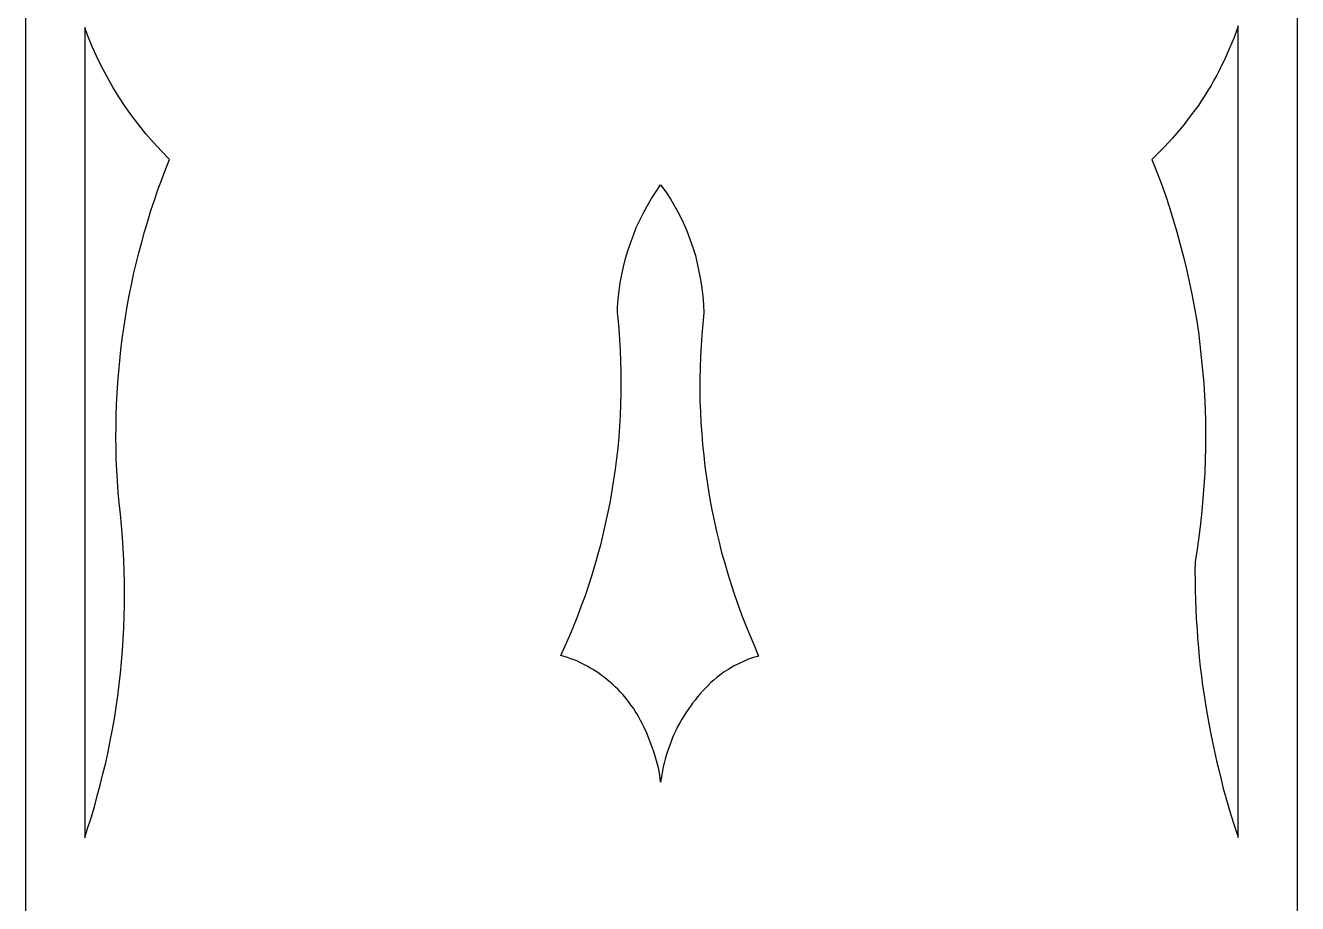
# Model space of a CAD drawing. Header units: centimetres. Extents: x -1.09 to 1.09, y -4.33 to 4.33.
# Drawn here: x -1.093 to 1.093, y -1.592 to -0.084 of the extents above; entities that cross this region are included whole.
import ezdxf

# ---------------------------------------------------------------- set-up
doc = ezdxf.new("R2010")
doc.units = ezdxf.units.CM
doc.header["$MEASUREMENT"] = 0
doc.layers.add('Layer 1', color=7, linetype='Continuous')

msp = doc.modelspace()

# ---------------------------------------------------------------- linework, layer by layer
at = {"layer": 'Layer 1', "color": 177}
for points, knots in [([(-1.09271, 4.33143), (-1.09271, 4.33143), (1.09271, 4.33143), (1.09271, 4.33143), (1.09271, 4.33143), (1.09271, 4.33143), (1.09271, -4.33143), (1.09271, -4.33143), (1.09271, -4.33143), (1.09271, -4.33143), (-1.09271, -4.33143), (-1.09271, -4.33143), (-1.09271, -4.33143), (-1.09271, -4.33143), (-1.09271, 4.33143), (-1.09271, 4.33143)], [0, 0, 0, 0, 0.2, 0.2, 0.2, 0.2, 0.4, 0.4, 0.4, 0.4, 0.6, 0.6, 0.6, 0.6, 1, 1, 1, 1]), ([(0.99089, -0.08452), (0.99089, -0.08452), (0.99089, -1.47829), (0.99089, -1.47829), (0.99089, -1.47829), (0.99089, -1.47829), (0.98882, -1.4723), (0.98882, -1.4723), (0.98882, -1.4723), (0.98882, -1.4723), (0.98388, -1.45698), (0.98388, -1.45698), (0.98388, -1.45698), (0.98388, -1.45698), (0.97894, -1.44098), (0.97894, -1.44098), (0.97894, -1.44098), (0.97894, -1.44098), (0.97433, -1.42533), (0.97433, -1.42533), (0.97433, -1.42533), (0.97433, -1.42533), (0.96972, -1.40968), (0.96972, -1.40968), (0.96972, -1.40968), (0.96972, -1.40968), (0.96511, -1.39401), (0.96511, -1.39401), (0.96511, -1.39401), (0.96511, -1.39401), (0.96148, -1.37836), (0.96148, -1.37836), (0.96148, -1.37836), (0.96148, -1.37836), (0.9572, -1.36203), (0.9572, -1.36203), (0.9572, -1.36203), (0.9572, -1.36203), (0.95358, -1.34637), (0.95358, -1.34637), (0.95358, -1.34637), (0.95358, -1.34637), (0.94996, -1.33039), (0.94996, -1.33039), (0.94996, -1.33039), (0.94996, -1.33039), (0.94633, -1.31439), (0.94633, -1.31439), (0.94633, -1.31439), (0.94633, -1.31439), (0.94337, -1.29807), (0.94337, -1.29807), (0.94337, -1.29807), (0.94337, -1.29807), (0.9404, -1.28208), (0.9404, -1.28208), (0.9404, -1.28208), (0.9404, -1.28208), (0.93744, -1.26609), (0.93744, -1.26609), (0.93744, -1.26609), (0.93744, -1.26609), (0.93447, -1.24976), (0.93447, -1.24976), (0.93447, -1.24976), (0.93447, -1.24976), (0.93216, -1.23344), (0.93216, -1.23344), (0.93216, -1.23344), (0.93216, -1.23344), (0.92953, -1.21712), (0.92953, -1.21712), (0.92953, -1.21712), (0.92953, -1.21712), (0.92755, -1.20113), (0.92755, -1.20113), (0.92755, -1.20113), (0.92755, -1.20113), (0.92558, -1.1848), (0.92558, -1.1848), (0.92558, -1.1848), (0.92558, -1.1848), (0.9236, -1.16881), (0.9236, -1.16881), (0.9236, -1.16881), (0.9236, -1.16881), (0.92261, -1.15216), (0.92261, -1.15216), (0.92261, -1.15216), (0.92261, -1.15216), (0.92096, -1.13584), (0.92096, -1.13584), (0.92096, -1.13584), (0.92096, -1.13584), (0.91997, -1.11951), (0.91997, -1.11951), (0.91997, -1.11951), (0.91997, -1.11951), (0.91866, -1.10319), (0.91866, -1.10319), (0.91866, -1.10319), (0.91866, -1.10319), (0.918, -1.08687), (0.918, -1.08687), (0.918, -1.08687), (0.918, -1.08687), (0.91733, -1.0702), (0.91733, -1.0702), (0.91733, -1.0702), (0.91733, -1.0702), (0.91668, -1.05389), (0.91668, -1.05389), (0.91668, -1.05389), (0.91668, -1.05389), (0.91668, -1.03756), (0.91668, -1.03756), (0.91668, -1.03756), (0.91668, -1.03756), (0.91635, -1.02124), (0.91635, -1.02124), (0.91635, -1.02124), (0.91635, -1.02124), (0.91668, -1.00458), (0.91668, -1.00458), (0.91668, -1.00458), (0.91668, -1.00458), (0.92031, -0.98292), (0.92031, -0.98292), (0.92031, -0.98292), (0.92031, -0.98292), (0.92327, -0.96161), (0.92327, -0.96161), (0.92327, -0.96161), (0.92327, -0.96161), (0.92591, -0.93962), (0.92591, -0.93962), (0.92591, -0.93962), (0.92591, -0.93962), (0.92821, -0.91763), (0.92821, -0.91763), (0.92821, -0.91763), (0.92821, -0.91763), (0.93019, -0.89598), (0.93019, -0.89598), (0.93019, -0.89598), (0.93019, -0.89598), (0.93183, -0.87399), (0.93183, -0.87399), (0.93183, -0.87399), (0.93183, -0.87399), (0.93315, -0.85167), (0.93315, -0.85167), (0.93315, -0.85167), (0.93315, -0.85167), (0.93414, -0.82969), (0.93414, -0.82969), (0.93414, -0.82969), (0.93414, -0.82969), (0.93447, -0.8077), (0.93447, -0.8077), (0.93447, -0.8077), (0.93447, -0.8077), (0.93479, -0.78571), (0.93479, -0.78571), (0.93479, -0.78571), (0.93479, -0.78571), (0.93447, -0.76372), (0.93447, -0.76372), (0.93447, -0.76372), (0.93447, -0.76372), (0.93381, -0.74174), (0.93381, -0.74174), (0.93381, -0.74174), (0.93381, -0.74174), (0.93282, -0.71975), (0.93282, -0.71975), (0.93282, -0.71975), (0.93282, -0.71975), (0.9315, -0.69777), (0.9315, -0.69777), (0.9315, -0.69777), (0.9315, -0.69777), (0.92953, -0.67578), (0.92953, -0.67578), (0.92953, -0.67578), (0.92953, -0.67578), (0.92722, -0.65379), (0.92722, -0.65379), (0.92722, -0.65379), (0.92722, -0.65379), (0.92491, -0.6318), (0.92491, -0.6318), (0.92491, -0.6318), (0.92491, -0.6318), (0.92228, -0.61015), (0.92228, -0.61015), (0.92228, -0.61015), (0.92228, -0.61015), (0.91898, -0.58817), (0.91898, -0.58817), (0.91898, -0.58817), (0.91898, -0.58817), (0.91503, -0.56651), (0.91503, -0.56651), (0.91503, -0.56651), (0.91503, -0.56651), (0.91108, -0.54519), (0.91108, -0.54519), (0.91108, -0.54519), (0.91108, -0.54519), (0.90647, -0.52354), (0.90647, -0.52354), (0.90647, -0.52354), (0.90647, -0.52354), (0.90218, -0.50221), (0.90218, -0.50221), (0.90218, -0.50221), (0.90218, -0.50221), (0.89691, -0.48089), (0.89691, -0.48089), (0.89691, -0.48089), (0.89691, -0.48089), (0.89131, -0.45957), (0.89131, -0.45957), (0.89131, -0.45957), (0.89131, -0.45957), (0.88538, -0.43825), (0.88538, -0.43825), (0.88538, -0.43825), (0.88538, -0.43825), (0.87912, -0.41727), (0.87912, -0.41727), (0.87912, -0.41727), (0.87912, -0.41727), (0.87253, -0.39627), (0.87253, -0.39627), (0.87253, -0.39627), (0.87253, -0.39627), (0.86561, -0.37529), (0.86561, -0.37529), (0.86561, -0.37529), (0.86561, -0.37529), (0.85836, -0.35464), (0.85836, -0.35464), (0.85836, -0.35464), (0.85836, -0.35464), (0.85046, -0.33398), (0.85046, -0.33398), (0.85046, -0.33398), (0.85046, -0.33398), (0.84256, -0.31366), (0.84256, -0.31366), (0.84256, -0.31366), (0.84256, -0.31366), (0.8498, -0.30633), (0.8498, -0.30633), (0.8498, -0.30633), (0.8498, -0.30633), (0.85738, -0.299), (0.85738, -0.299), (0.85738, -0.299), (0.85738, -0.299), (0.8643, -0.29201), (0.8643, -0.29201), (0.8643, -0.29201), (0.8643, -0.29201), (0.87122, -0.28468), (0.87122, -0.28468), (0.87122, -0.28468), (0.87122, -0.28468), (0.87813, -0.27702), (0.87813, -0.27702), (0.87813, -0.27702), (0.87813, -0.27702), (0.88472, -0.26935), (0.88472, -0.26935), (0.88472, -0.26935), (0.88472, -0.26935), (0.89131, -0.26169), (0.89131, -0.26169), (0.89131, -0.26169), (0.89131, -0.26169), (0.8979, -0.25403), (0.8979, -0.25403), (0.8979, -0.25403), (0.8979, -0.25403), (0.90383, -0.2457), (0.90383, -0.2457), (0.90383, -0.2457), (0.90383, -0.2457), (0.91009, -0.23737), (0.91009, -0.23737), (0.91009, -0.23737), (0.91009, -0.23737), (0.91635, -0.22937), (0.91635, -0.22937), (0.91635, -0.22937), (0.91635, -0.22937), (0.92228, -0.22105), (0.92228, -0.22105), (0.92228, -0.22105), (0.92228, -0.22105), (0.92788, -0.21272), (0.92788, -0.21272), (0.92788, -0.21272), (0.92788, -0.21272), (0.93348, -0.20406), (0.93348, -0.20406), (0.93348, -0.20406), (0.93348, -0.20406), (0.93875, -0.1954), (0.93875, -0.1954), (0.93875, -0.1954), (0.93875, -0.1954), (0.94402, -0.18673), (0.94402, -0.18673), (0.94402, -0.18673), (0.94402, -0.18673), (0.94896, -0.17774), (0.94896, -0.17774), (0.94896, -0.17774), (0.94896, -0.17774), (0.9539, -0.16908), (0.9539, -0.16908), (0.9539, -0.16908), (0.9539, -0.16908), (0.95885, -0.15975), (0.95885, -0.15975), (0.95885, -0.15975), (0.95885, -0.15975), (0.96346, -0.15042), (0.96346, -0.15042), (0.96346, -0.15042), (0.96346, -0.15042), (0.96774, -0.14143), (0.96774, -0.14143), (0.96774, -0.14143), (0.96774, -0.14143), (0.97203, -0.1321), (0.97203, -0.1321), (0.97203, -0.1321), (0.97203, -0.1321), (0.97598, -0.12277), (0.97598, -0.12277), (0.97598, -0.12277), (0.97598, -0.12277), (0.97993, -0.11345), (0.97993, -0.11345), (0.97993, -0.11345), (0.97993, -0.11345), (0.98388, -0.10412), (0.98388, -0.10412), (0.98388, -0.10412), (0.98388, -0.10412), (0.98718, -0.09446), (0.98718, -0.09446), (0.98718, -0.09446), (0.98718, -0.09446), (0.9908, -0.08479), (0.9908, -0.08479), (0.9908, -0.08479), (0.9908, -0.08479), (0.99089, -0.08452), (0.99089, -0.08452)], [0, 0, 0, 0, 0.0108696, 0.0108696, 0.0108696, 0.0108696, 0.0217391, 0.0217391, 0.0217391, 0.0217391, 0.0326087, 0.0326087, 0.0326087, 0.0326087, 0.0434783, 0.0434783, 0.0434783, 0.0434783, 0.0543478, 0.0543478, 0.0543478, 0.0543478, 0.0652174, 0.0652174, 0.0652174, 0.0652174, 0.076087, 0.076087, 0.076087, 0.076087, 0.0869565, 0.0869565, 0.0869565, 0.0869565, 0.0978261, 0.0978261, 0.0978261, 0.0978261, 0.1086957, 0.1086957, 0.1086957, 0.1086957, 0.1195652, 0.1195652, 0.1195652, 0.1195652, 0.1304348, 0.1304348, 0.1304348, 0.1304348, 0.1413043, 0.1413043, 0.1413043, 0.1413043, 0.1521739, 0.1521739, 0.1521739, 0.1521739, 0.1630435, 0.1630435, 0.1630435, 0.1630435, 0.173913, 0.173913, 0.173913, 0.173913, 0.1847826, 0.1847826, 0.1847826, 0.1847826, 0.1956522, 0.1956522, 0.1956522, 0.1956522, 0.2065217, 0.2065217, 0.2065217, 0.2065217, 0.2173913, 0.2173913, 0.2173913, 0.2173913, 0.2282609, 0.2282609, 0.2282609, 0.2282609, 0.2391304, 0.2391304, 0.2391304, 0.2391304, 0.25, 0.25, 0.25, 0.25, 0.2608696, 0.2608696, 0.2608696, 0.2608696, 0.2717391, 0.2717391, 0.2717391, 0.2717391, 0.2826087, 0.2826087, 0.2826087, 0.2826087, 0.2934783, 0.2934783, 0.2934783, 0.2934783, 0.3043478, 0.3043478, 0.3043478, 0.3043478, 0.3152174, 0.3152174, 0.3152174, 0.3152174, 0.326087, 0.326087, 0.326087, 0.326087, 0.3369565, 0.3369565, 0.3369565, 0.3369565, 0.3478261, 0.3478261, 0.3478261, 0.3478261, 0.3586957, 0.3586957, 0.3586957, 0.3586957, 0.3695652, 0.3695652, 0.3695652, 0.3695652, 0.3804348, 0.3804348, 0.3804348, 0.3804348, 0.3913043, 0.3913043, 0.3913043, 0.3913043, 0.4021739, 0.4021739, 0.4021739, 0.4021739, 0.4130435, 0.4130435, 0.4130435, 0.4130435, 0.423913, 0.423913, 0.423913, 0.423913, 0.4347826, 0.4347826, 0.4347826, 0.4347826, 0.4456522, 0.4456522, 0.4456522, 0.4456522, 0.4565217, 0.4565217, 0.4565217, 0.4565217, 0.4673913, 0.4673913, 0.4673913, 0.4673913, 0.4782609, 0.4782609, 0.4782609, 0.4782609, 0.4891304, 0.4891304, 0.4891304, 0.4891304, 0.5, 0.5, 0.5, 0.5, 0.5108696, 0.5108696, 0.5108696, 0.5108696, 0.5217391, 0.5217391, 0.5217391, 0.5217391, 0.5326087, 0.5326087, 0.5326087, 0.5326087, 0.5434783, 0.5434783, 0.5434783, 0.5434783, 0.5543478, 0.5543478, 0.5543478, 0.5543478, 0.5652174, 0.5652174, 0.5652174, 0.5652174, 0.576087, 0.576087, 0.576087, 0.576087, 0.5869565, 0.5869565, 0.5869565, 0.5869565, 0.5978261, 0.5978261, 0.5978261, 0.5978261, 0.6086957, 0.6086957, 0.6086957, 0.6086957, 0.6195652, 0.6195652, 0.6195652, 0.6195652, 0.6304348, 0.6304348, 0.6304348, 0.6304348, 0.6413043, 0.6413043, 0.6413043, 0.6413043, 0.6521739, 0.6521739, 0.6521739, 0.6521739, 0.6630435, 0.6630435, 0.6630435, 0.6630435, 0.673913, 0.673913, 0.673913, 0.673913, 0.6847826, 0.6847826, 0.6847826, 0.6847826, 0.6956522, 0.6956522, 0.6956522, 0.6956522, 0.7065217, 0.7065217, 0.7065217, 0.7065217, 0.7173913, 0.7173913, 0.7173913, 0.7173913, 0.7282609, 0.7282609, 0.7282609, 0.7282609, 0.7391304, 0.7391304, 0.7391304, 0.7391304, 0.75, 0.75, 0.75, 0.75, 0.7608696, 0.7608696, 0.7608696, 0.7608696, 0.7717391, 0.7717391, 0.7717391, 0.7717391, 0.7826087, 0.7826087, 0.7826087, 0.7826087, 0.7934783, 0.7934783, 0.7934783, 0.7934783, 0.8043478, 0.8043478, 0.8043478, 0.8043478, 0.8152174, 0.8152174, 0.8152174, 0.8152174, 0.826087, 0.826087, 0.826087, 0.826087, 0.8369565, 0.8369565, 0.8369565, 0.8369565, 0.8478261, 0.8478261, 0.8478261, 0.8478261, 0.8586957, 0.8586957, 0.8586957, 0.8586957, 0.8695652, 0.8695652, 0.8695652, 0.8695652, 0.8804348, 0.8804348, 0.8804348, 0.8804348, 0.8913043, 0.8913043, 0.8913043, 0.8913043, 0.9021739, 0.9021739, 0.9021739, 0.9021739, 0.9130435, 0.9130435, 0.9130435, 0.9130435, 0.923913, 0.923913, 0.923913, 0.923913, 0.9347826, 0.9347826, 0.9347826, 0.9347826, 0.9456522, 0.9456522, 0.9456522, 0.9456522, 0.9565217, 0.9565217, 0.9565217, 0.9565217, 0.9673913, 0.9673913, 0.9673913, 0.9673913, 0.9782609, 0.9782609, 0.9782609, 0.9782609, 1, 1, 1, 1]), ([(-0.99088, -1.47874), (-0.99088, -1.47874), (-0.99088, -0.08744), (-0.99088, -0.08744), (-0.99088, -0.08744), (-0.99088, -0.08744), (-0.98618, -0.10012), (-0.98618, -0.10012), (-0.98618, -0.10012), (-0.98618, -0.10012), (-0.9786, -0.11844), (-0.9786, -0.11844), (-0.9786, -0.11844), (-0.9786, -0.11844), (-0.9707, -0.13643), (-0.9707, -0.13643), (-0.9707, -0.13643), (-0.9707, -0.13643), (-0.9618, -0.15442), (-0.9618, -0.15442), (-0.9618, -0.15442), (-0.9618, -0.15442), (-0.95257, -0.17174), (-0.95257, -0.17174), (-0.95257, -0.17174), (-0.95257, -0.17174), (-0.94269, -0.1894), (-0.94269, -0.1894), (-0.94269, -0.1894), (-0.94269, -0.1894), (-0.93215, -0.20606), (-0.93215, -0.20606), (-0.93215, -0.20606), (-0.93215, -0.20606), (-0.92161, -0.22271), (-0.92161, -0.22271), (-0.92161, -0.22271), (-0.92161, -0.22271), (-0.90975, -0.2387), (-0.90975, -0.2387), (-0.90975, -0.2387), (-0.90975, -0.2387), (-0.89789, -0.25436), (-0.89789, -0.25436), (-0.89789, -0.25436), (-0.89789, -0.25436), (-0.8857, -0.27002), (-0.8857, -0.27002), (-0.8857, -0.27002), (-0.8857, -0.27002), (-0.87252, -0.28468), (-0.87252, -0.28468), (-0.87252, -0.28468), (-0.87252, -0.28468), (-0.85901, -0.29934), (-0.85901, -0.29934), (-0.85901, -0.29934), (-0.85901, -0.29934), (-0.84518, -0.31366), (-0.84518, -0.31366), (-0.84518, -0.31366), (-0.84518, -0.31366), (-0.85209, -0.33098), (-0.85209, -0.33098), (-0.85209, -0.33098), (-0.85209, -0.33098), (-0.85868, -0.3483), (-0.85868, -0.3483), (-0.85868, -0.3483), (-0.85868, -0.3483), (-0.86527, -0.36596), (-0.86527, -0.36596), (-0.86527, -0.36596), (-0.86527, -0.36596), (-0.8712, -0.38395), (-0.8712, -0.38395), (-0.8712, -0.38395), (-0.8712, -0.38395), (-0.87714, -0.40161), (-0.87714, -0.40161), (-0.87714, -0.40161), (-0.87714, -0.40161), (-0.88273, -0.41993), (-0.88273, -0.41993), (-0.88273, -0.41993), (-0.88273, -0.41993), (-0.88833, -0.43791), (-0.88833, -0.43791), (-0.88833, -0.43791), (-0.88833, -0.43791), (-0.89295, -0.45591), (-0.89295, -0.45591), (-0.89295, -0.45591), (-0.89295, -0.45591), (-0.89789, -0.47423), (-0.89789, -0.47423), (-0.89789, -0.47423), (-0.89789, -0.47423), (-0.9025, -0.49222), (-0.9025, -0.49222), (-0.9025, -0.49222), (-0.9025, -0.49222), (-0.90679, -0.51054), (-0.90679, -0.51054), (-0.90679, -0.51054), (-0.90679, -0.51054), (-0.91074, -0.52887), (-0.91074, -0.52887), (-0.91074, -0.52887), (-0.91074, -0.52887), (-0.91436, -0.54752), (-0.91436, -0.54752), (-0.91436, -0.54752), (-0.91436, -0.54752), (-0.91798, -0.56618), (-0.91798, -0.56618), (-0.91798, -0.56618), (-0.91798, -0.56618), (-0.92095, -0.58483), (-0.92095, -0.58483), (-0.92095, -0.58483), (-0.92095, -0.58483), (-0.92392, -0.60349), (-0.92392, -0.60349), (-0.92392, -0.60349), (-0.92392, -0.60349), (-0.92655, -0.62181), (-0.92655, -0.62181), (-0.92655, -0.62181), (-0.92655, -0.62181), (-0.92886, -0.64047), (-0.92886, -0.64047), (-0.92886, -0.64047), (-0.92886, -0.64047), (-0.93083, -0.65945), (-0.93083, -0.65945), (-0.93083, -0.65945), (-0.93083, -0.65945), (-0.93248, -0.67811), (-0.93248, -0.67811), (-0.93248, -0.67811), (-0.93248, -0.67811), (-0.93413, -0.69676), (-0.93413, -0.69676), (-0.93413, -0.69676), (-0.93413, -0.69676), (-0.93511, -0.71542), (-0.93511, -0.71542), (-0.93511, -0.71542), (-0.93511, -0.71542), (-0.93611, -0.7344), (-0.93611, -0.7344), (-0.93611, -0.7344), (-0.93611, -0.7344), (-0.93676, -0.7534), (-0.93676, -0.7534), (-0.93676, -0.7534), (-0.93676, -0.7534), (-0.93709, -0.77239), (-0.93709, -0.77239), (-0.93709, -0.77239), (-0.93709, -0.77239), (-0.93742, -0.79104), (-0.93742, -0.79104), (-0.93742, -0.79104), (-0.93742, -0.79104), (-0.93709, -0.8097), (-0.93709, -0.8097), (-0.93709, -0.8097), (-0.93709, -0.8097), (-0.93676, -0.82868), (-0.93676, -0.82868), (-0.93676, -0.82868), (-0.93676, -0.82868), (-0.93577, -0.84734), (-0.93577, -0.84734), (-0.93577, -0.84734), (-0.93577, -0.84734), (-0.93479, -0.86633), (-0.93479, -0.86633), (-0.93479, -0.86633), (-0.93479, -0.86633), (-0.93347, -0.88498), (-0.93347, -0.88498), (-0.93347, -0.88498), (-0.93347, -0.88498), (-0.93182, -0.90364), (-0.93182, -0.90364), (-0.93182, -0.90364), (-0.93182, -0.90364), (-0.92952, -0.92296), (-0.92952, -0.92296), (-0.92952, -0.92296), (-0.92952, -0.92296), (-0.92787, -0.94262), (-0.92787, -0.94262), (-0.92787, -0.94262), (-0.92787, -0.94262), (-0.92623, -0.96227), (-0.92623, -0.96227), (-0.92623, -0.96227), (-0.92623, -0.96227), (-0.9249, -0.98159), (-0.9249, -0.98159), (-0.9249, -0.98159), (-0.9249, -0.98159), (-0.92392, -1.00124), (-0.92392, -1.00124), (-0.92392, -1.00124), (-0.92392, -1.00124), (-0.92326, -1.02057), (-0.92326, -1.02057), (-0.92326, -1.02057), (-0.92326, -1.02057), (-0.9226, -1.04022), (-0.9226, -1.04022), (-0.9226, -1.04022), (-0.9226, -1.04022), (-0.9226, -1.05955), (-0.9226, -1.05955), (-0.9226, -1.05955), (-0.9226, -1.05955), (-0.9226, -1.0792), (-0.9226, -1.0792), (-0.9226, -1.0792), (-0.9226, -1.0792), (-0.92292, -1.09886), (-0.92292, -1.09886), (-0.92292, -1.09886), (-0.92292, -1.09886), (-0.92392, -1.11818), (-0.92392, -1.11818), (-0.92392, -1.11818), (-0.92392, -1.11818), (-0.9249, -1.13783), (-0.9249, -1.13783), (-0.9249, -1.13783), (-0.9249, -1.13783), (-0.92623, -1.15715), (-0.92623, -1.15715), (-0.92623, -1.15715), (-0.92623, -1.15715), (-0.92787, -1.17648), (-0.92787, -1.17648), (-0.92787, -1.17648), (-0.92787, -1.17648), (-0.92952, -1.19613), (-0.92952, -1.19613), (-0.92952, -1.19613), (-0.92952, -1.19613), (-0.93149, -1.21546), (-0.93149, -1.21546), (-0.93149, -1.21546), (-0.93149, -1.21546), (-0.93413, -1.23477), (-0.93413, -1.23477), (-0.93413, -1.23477), (-0.93413, -1.23477), (-0.93676, -1.2541), (-0.93676, -1.2541), (-0.93676, -1.2541), (-0.93676, -1.2541), (-0.93973, -1.27375), (-0.93973, -1.27375), (-0.93973, -1.27375), (-0.93973, -1.27375), (-0.94335, -1.29274), (-0.94335, -1.29274), (-0.94335, -1.29274), (-0.94335, -1.29274), (-0.94697, -1.31206), (-0.94697, -1.31206), (-0.94697, -1.31206), (-0.94697, -1.31206), (-0.9506, -1.33105), (-0.9506, -1.33105), (-0.9506, -1.33105), (-0.9506, -1.33105), (-0.95488, -1.35004), (-0.95488, -1.35004), (-0.95488, -1.35004), (-0.95488, -1.35004), (-0.95949, -1.36903), (-0.95949, -1.36903), (-0.95949, -1.36903), (-0.95949, -1.36903), (-0.96411, -1.38802), (-0.96411, -1.38802), (-0.96411, -1.38802), (-0.96411, -1.38802), (-0.96938, -1.40667), (-0.96938, -1.40667), (-0.96938, -1.40667), (-0.96938, -1.40667), (-0.97432, -1.42566), (-0.97432, -1.42566), (-0.97432, -1.42566), (-0.97432, -1.42566), (-0.97992, -1.44431), (-0.97992, -1.44431), (-0.97992, -1.44431), (-0.97992, -1.44431), (-0.98585, -1.46264), (-0.98585, -1.46264), (-0.98585, -1.46264), (-0.98585, -1.46264), (-0.99088, -1.47874), (-0.99088, -1.47874)], [0, 0, 0, 0, 0.0128205, 0.0128205, 0.0128205, 0.0128205, 0.025641, 0.025641, 0.025641, 0.025641, 0.0384615, 0.0384615, 0.0384615, 0.0384615, 0.0512821, 0.0512821, 0.0512821, 0.0512821, 0.0641026, 0.0641026, 0.0641026, 0.0641026, 0.0769231, 0.0769231, 0.0769231, 0.0769231, 0.0897436, 0.0897436, 0.0897436, 0.0897436, 0.1025641, 0.1025641, 0.1025641, 0.1025641, 0.1153846, 0.1153846, 0.1153846, 0.1153846, 0.1282051, 0.1282051, 0.1282051, 0.1282051, 0.1410256, 0.1410256, 0.1410256, 0.1410256, 0.1538462, 0.1538462, 0.1538462, 0.1538462, 0.1666667, 0.1666667, 0.1666667, 0.1666667, 0.1794872, 0.1794872, 0.1794872, 0.1794872, 0.1923077, 0.1923077, 0.1923077, 0.1923077, 0.2051282, 0.2051282, 0.2051282, 0.2051282, 0.2179487, 0.2179487, 0.2179487, 0.2179487, 0.2307692, 0.2307692, 0.2307692, 0.2307692, 0.2435897, 0.2435897, 0.2435897, 0.2435897, 0.2564103, 0.2564103, 0.2564103, 0.2564103, 0.2692308, 0.2692308, 0.2692308, 0.2692308, 0.2820513, 0.2820513, 0.2820513, 0.2820513, 0.2948718, 0.2948718, 0.2948718, 0.2948718, 0.3076923, 0.3076923, 0.3076923, 0.3076923, 0.3205128, 0.3205128, 0.3205128, 0.3205128, 0.3333333, 0.3333333, 0.3333333, 0.3333333, 0.3461538, 0.3461538, 0.3461538, 0.3461538, 0.3589744, 0.3589744, 0.3589744, 0.3589744, 0.3717949, 0.3717949, 0.3717949, 0.3717949, 0.3846154, 0.3846154, 0.3846154, 0.3846154, 0.3974359, 0.3974359, 0.3974359, 0.3974359, 0.4102564, 0.4102564, 0.4102564, 0.4102564, 0.4230769, 0.4230769, 0.4230769, 0.4230769, 0.4358974, 0.4358974, 0.4358974, 0.4358974, 0.4487179, 0.4487179, 0.4487179, 0.4487179, 0.4615385, 0.4615385, 0.4615385, 0.4615385, 0.474359, 0.474359, 0.474359, 0.474359, 0.4871795, 0.4871795, 0.4871795, 0.4871795, 0.5, 0.5, 0.5, 0.5, 0.5128205, 0.5128205, 0.5128205, 0.5128205, 0.525641, 0.525641, 0.525641, 0.525641, 0.5384615, 0.5384615, 0.5384615, 0.5384615, 0.5512821, 0.5512821, 0.5512821, 0.5512821, 0.5641026, 0.5641026, 0.5641026, 0.5641026, 0.5769231, 0.5769231, 0.5769231, 0.5769231, 0.5897436, 0.5897436, 0.5897436, 0.5897436, 0.6025641, 0.6025641, 0.6025641, 0.6025641, 0.6153846, 0.6153846, 0.6153846, 0.6153846, 0.6282051, 0.6282051, 0.6282051, 0.6282051, 0.6410256, 0.6410256, 0.6410256, 0.6410256, 0.6538462, 0.6538462, 0.6538462, 0.6538462, 0.6666667, 0.6666667, 0.6666667, 0.6666667, 0.6794872, 0.6794872, 0.6794872, 0.6794872, 0.6923077, 0.6923077, 0.6923077, 0.6923077, 0.7051282, 0.7051282, 0.7051282, 0.7051282, 0.7179487, 0.7179487, 0.7179487, 0.7179487, 0.7307692, 0.7307692, 0.7307692, 0.7307692, 0.7435897, 0.7435897, 0.7435897, 0.7435897, 0.7564103, 0.7564103, 0.7564103, 0.7564103, 0.7692308, 0.7692308, 0.7692308, 0.7692308, 0.7820513, 0.7820513, 0.7820513, 0.7820513, 0.7948718, 0.7948718, 0.7948718, 0.7948718, 0.8076923, 0.8076923, 0.8076923, 0.8076923, 0.8205128, 0.8205128, 0.8205128, 0.8205128, 0.8333333, 0.8333333, 0.8333333, 0.8333333, 0.8461538, 0.8461538, 0.8461538, 0.8461538, 0.8589744, 0.8589744, 0.8589744, 0.8589744, 0.8717949, 0.8717949, 0.8717949, 0.8717949, 0.8846154, 0.8846154, 0.8846154, 0.8846154, 0.8974359, 0.8974359, 0.8974359, 0.8974359, 0.9102564, 0.9102564, 0.9102564, 0.9102564, 0.9230769, 0.9230769, 0.9230769, 0.9230769, 0.9358974, 0.9358974, 0.9358974, 0.9358974, 0.9487179, 0.9487179, 0.9487179, 0.9487179, 0.9615385, 0.9615385, 0.9615385, 0.9615385, 0.974359, 0.974359, 0.974359, 0.974359, 1, 1, 1, 1]), ([(-0.00148, -1.38335), (-0.00148, -1.38335), (-0.00049, -1.37702), (-0.00049, -1.37702), (-0.00049, -1.37702), (-0.00049, -1.37702), (0.0005, -1.37036), (0.0005, -1.37036), (0.0005, -1.37036), (0.0005, -1.37036), (0.00182, -1.36337), (0.00182, -1.36337), (0.00182, -1.36337), (0.00182, -1.36337), (0.00314, -1.35703), (0.00314, -1.35703), (0.00314, -1.35703), (0.00314, -1.35703), (0.00446, -1.35038), (0.00446, -1.35038), (0.00446, -1.35038), (0.00446, -1.35038), (0.0061, -1.34371), (0.0061, -1.34371), (0.0061, -1.34371), (0.0061, -1.34371), (0.00808, -1.33704), (0.00808, -1.33704), (0.00808, -1.33704), (0.00808, -1.33704), (0.01006, -1.33072), (0.01006, -1.33072), (0.01006, -1.33072), (0.01006, -1.33072), (0.01236, -1.32439), (0.01236, -1.32439), (0.01236, -1.32439), (0.01236, -1.32439), (0.01467, -1.31773), (0.01467, -1.31773), (0.01467, -1.31773), (0.01467, -1.31773), (0.01697, -1.31173), (0.01697, -1.31173), (0.01697, -1.31173), (0.01697, -1.31173), (0.01928, -1.3054), (0.01928, -1.3054), (0.01928, -1.3054), (0.01928, -1.3054), (0.02225, -1.29907), (0.02225, -1.29907), (0.02225, -1.29907), (0.02225, -1.29907), (0.02521, -1.29341), (0.02521, -1.29341), (0.02521, -1.29341), (0.02521, -1.29341), (0.02817, -1.28708), (0.02817, -1.28708), (0.02817, -1.28708), (0.02817, -1.28708), (0.03147, -1.28108), (0.03147, -1.28108), (0.03147, -1.28108), (0.03147, -1.28108), (0.03476, -1.27508), (0.03476, -1.27508), (0.03476, -1.27508), (0.03476, -1.27508), (0.03838, -1.26975), (0.03838, -1.26975), (0.03838, -1.26975), (0.03838, -1.26975), (0.04168, -1.26376), (0.04168, -1.26376), (0.04168, -1.26376), (0.04168, -1.26376), (0.04563, -1.2581), (0.04563, -1.2581), (0.04563, -1.2581), (0.04563, -1.2581), (0.04959, -1.25277), (0.04959, -1.25277), (0.04959, -1.25277), (0.04959, -1.25277), (0.05354, -1.24743), (0.05354, -1.24743), (0.05354, -1.24743), (0.05354, -1.24743), (0.05782, -1.2421), (0.05782, -1.2421), (0.05782, -1.2421), (0.05782, -1.2421), (0.06178, -1.23677), (0.06178, -1.23677), (0.06178, -1.23677), (0.06178, -1.23677), (0.06606, -1.23178), (0.06606, -1.23178), (0.06606, -1.23178), (0.06606, -1.23178), (0.07067, -1.22678), (0.07067, -1.22678), (0.07067, -1.22678), (0.07067, -1.22678), (0.07561, -1.22178), (0.07561, -1.22178), (0.07561, -1.22178), (0.07561, -1.22178), (0.0799, -1.21712), (0.0799, -1.21712), (0.0799, -1.21712), (0.0799, -1.21712), (0.08484, -1.21212), (0.08484, -1.21212), (0.08484, -1.21212), (0.08484, -1.21212), (0.09011, -1.20813), (0.09011, -1.20813), (0.09011, -1.20813), (0.09011, -1.20813), (0.09505, -1.20346), (0.09505, -1.20346), (0.09505, -1.20346), (0.09505, -1.20346), (0.09999, -1.19913), (0.09999, -1.19913), (0.09999, -1.19913), (0.09999, -1.19913), (0.1079, -1.1938), (0.1079, -1.1938), (0.1079, -1.1938), (0.1079, -1.1938), (0.11581, -1.1888), (0.11581, -1.1888), (0.11581, -1.1888), (0.11581, -1.1888), (0.12371, -1.18414), (0.12371, -1.18414), (0.12371, -1.18414), (0.12371, -1.18414), (0.13228, -1.17981), (0.13228, -1.17981), (0.13228, -1.17981), (0.13228, -1.17981), (0.14084, -1.17581), (0.14084, -1.17581), (0.14084, -1.17581), (0.14084, -1.17581), (0.1494, -1.17214), (0.1494, -1.17214), (0.1494, -1.17214), (0.1494, -1.17214), (0.1583, -1.16915), (0.1583, -1.16915), (0.1583, -1.16915), (0.1583, -1.16915), (0.16687, -1.16648), (0.16687, -1.16648), (0.16687, -1.16648), (0.16687, -1.16648), (0.15962, -1.14949), (0.15962, -1.14949), (0.15962, -1.14949), (0.15962, -1.14949), (0.15204, -1.13184), (0.15204, -1.13184), (0.15204, -1.13184), (0.15204, -1.13184), (0.1448, -1.11418), (0.1448, -1.11418), (0.1448, -1.11418), (0.1448, -1.11418), (0.13821, -1.09686), (0.13821, -1.09686), (0.13821, -1.09686), (0.13821, -1.09686), (0.13162, -1.0792), (0.13162, -1.0792), (0.13162, -1.0792), (0.13162, -1.0792), (0.12536, -1.06155), (0.12536, -1.06155), (0.12536, -1.06155), (0.12536, -1.06155), (0.11943, -1.04355), (0.11943, -1.04355), (0.11943, -1.04355), (0.11943, -1.04355), (0.11383, -1.02523), (0.11383, -1.02523), (0.11383, -1.02523), (0.11383, -1.02523), (0.10856, -1.00724), (0.10856, -1.00724), (0.10856, -1.00724), (0.10856, -1.00724), (0.10329, -0.98893), (0.10329, -0.98893), (0.10329, -0.98893), (0.10329, -0.98893), (0.099, -0.97093), (0.099, -0.97093), (0.099, -0.97093), (0.099, -0.97093), (0.09439, -0.95261), (0.09439, -0.95261), (0.09439, -0.95261), (0.09439, -0.95261), (0.09043, -0.93395), (0.09043, -0.93395), (0.09043, -0.93395), (0.09043, -0.93395), (0.08649, -0.91563), (0.08649, -0.91563), (0.08649, -0.91563), (0.08649, -0.91563), (0.08319, -0.89698), (0.08319, -0.89698), (0.08319, -0.89698), (0.08319, -0.89698), (0.0799, -0.87865), (0.0799, -0.87865), (0.0799, -0.87865), (0.0799, -0.87865), (0.07726, -0.85967), (0.07726, -0.85967), (0.07726, -0.85967), (0.07726, -0.85967), (0.07462, -0.84101), (0.07462, -0.84101), (0.07462, -0.84101), (0.07462, -0.84101), (0.07265, -0.82202), (0.07265, -0.82202), (0.07265, -0.82202), (0.07265, -0.82202), (0.07067, -0.80337), (0.07067, -0.80337), (0.07067, -0.80337), (0.07067, -0.80337), (0.06903, -0.78471), (0.06903, -0.78471), (0.06903, -0.78471), (0.06903, -0.78471), (0.0677, -0.76572), (0.0677, -0.76572), (0.0677, -0.76572), (0.0677, -0.76572), (0.06672, -0.74706), (0.06672, -0.74706), (0.06672, -0.74706), (0.06672, -0.74706), (0.06606, -0.72808), (0.06606, -0.72808), (0.06606, -0.72808), (0.06606, -0.72808), (0.06606, -0.70942), (0.06606, -0.70942), (0.06606, -0.70942), (0.06606, -0.70942), (0.06606, -0.69044), (0.06606, -0.69044), (0.06606, -0.69044), (0.06606, -0.69044), (0.06639, -0.67111), (0.06639, -0.67111), (0.06639, -0.67111), (0.06639, -0.67111), (0.06705, -0.65245), (0.06705, -0.65245), (0.06705, -0.65245), (0.06705, -0.65245), (0.06803, -0.63347), (0.06803, -0.63347), (0.06803, -0.63347), (0.06803, -0.63347), (0.06935, -0.61481), (0.06935, -0.61481), (0.06935, -0.61481), (0.06935, -0.61481), (0.071, -0.59616), (0.071, -0.59616), (0.071, -0.59616), (0.071, -0.59616), (0.07297, -0.57717), (0.07297, -0.57717), (0.07297, -0.57717), (0.07297, -0.57717), (0.07232, -0.56318), (0.07232, -0.56318), (0.07232, -0.56318), (0.07232, -0.56318), (0.071, -0.54852), (0.071, -0.54852), (0.071, -0.54852), (0.071, -0.54852), (0.06935, -0.53453), (0.06935, -0.53453), (0.06935, -0.53453), (0.06935, -0.53453), (0.06705, -0.52053), (0.06705, -0.52053), (0.06705, -0.52053), (0.06705, -0.52053), (0.06441, -0.50621), (0.06441, -0.50621), (0.06441, -0.50621), (0.06441, -0.50621), (0.06145, -0.49255), (0.06145, -0.49255), (0.06145, -0.49255), (0.06145, -0.49255), (0.05815, -0.4789), (0.05815, -0.4789), (0.05815, -0.4789), (0.05815, -0.4789), (0.05387, -0.4649), (0.05387, -0.4649), (0.05387, -0.4649), (0.05387, -0.4649), (0.04893, -0.45057), (0.04893, -0.45057), (0.04893, -0.45057), (0.04893, -0.45057), (0.04333, -0.43659), (0.04333, -0.43659), (0.04333, -0.43659), (0.04333, -0.43659), (0.0374, -0.42226), (0.0374, -0.42226), (0.0374, -0.42226), (0.0374, -0.42226), (0.03081, -0.4086), (0.03081, -0.4086), (0.03081, -0.4086), (0.03081, -0.4086), (0.02356, -0.39561), (0.02356, -0.39561), (0.02356, -0.39561), (0.02356, -0.39561), (0.01598, -0.38229), (0.01598, -0.38229), (0.01598, -0.38229), (0.01598, -0.38229), (0.00742, -0.36963), (0.00742, -0.36963), (0.00742, -0.36963), (0.00742, -0.36963), (-0.00148, -0.3573), (-0.00148, -0.3573), (-0.00148, -0.3573), (-0.00148, -0.3573), (-0.00938, -0.36862), (-0.00938, -0.36862), (-0.00938, -0.36862), (-0.00938, -0.36862), (-0.01696, -0.38062), (-0.01696, -0.38062), (-0.01696, -0.38062), (-0.01696, -0.38062), (-0.02388, -0.39294), (-0.02388, -0.39294), (-0.02388, -0.39294), (-0.02388, -0.39294), (-0.0308, -0.40527), (-0.0308, -0.40527), (-0.0308, -0.40527), (-0.0308, -0.40527), (-0.03738, -0.41793), (-0.03738, -0.41793), (-0.03738, -0.41793), (-0.03738, -0.41793), (-0.04332, -0.43059), (-0.04332, -0.43059), (-0.04332, -0.43059), (-0.04332, -0.43059), (-0.04826, -0.44358), (-0.04826, -0.44358), (-0.04826, -0.44358), (-0.04826, -0.44358), (-0.05353, -0.45724), (-0.05353, -0.45724), (-0.05353, -0.45724), (-0.05353, -0.45724), (-0.05781, -0.47056), (-0.05781, -0.47056), (-0.05781, -0.47056), (-0.05781, -0.47056), (-0.06209, -0.48389), (-0.06209, -0.48389), (-0.06209, -0.48389), (-0.06209, -0.48389), (-0.06539, -0.49788), (-0.06539, -0.49788), (-0.06539, -0.49788), (-0.06539, -0.49788), (-0.06835, -0.51154), (-0.06835, -0.51154), (-0.06835, -0.51154), (-0.06835, -0.51154), (-0.07099, -0.52553), (-0.07099, -0.52553), (-0.07099, -0.52553), (-0.07099, -0.52553), (-0.07297, -0.53952), (-0.07297, -0.53952), (-0.07297, -0.53952), (-0.07297, -0.53952), (-0.07462, -0.55352), (-0.07462, -0.55352), (-0.07462, -0.55352), (-0.07462, -0.55352), (-0.0756, -0.56751), (-0.0756, -0.56751), (-0.0756, -0.56751), (-0.0756, -0.56751), (-0.0756, -0.57684), (-0.0756, -0.57684), (-0.0756, -0.57684), (-0.0756, -0.57684), (-0.07462, -0.58616), (-0.07462, -0.58616), (-0.07462, -0.58616), (-0.07462, -0.58616), (-0.07297, -0.60449), (-0.07297, -0.60449), (-0.07297, -0.60449), (-0.07297, -0.60449), (-0.07164, -0.62314), (-0.07164, -0.62314), (-0.07164, -0.62314), (-0.07164, -0.62314), (-0.07033, -0.64146), (-0.07033, -0.64146), (-0.07033, -0.64146), (-0.07033, -0.64146), (-0.06967, -0.66012), (-0.06967, -0.66012), (-0.06967, -0.66012), (-0.06967, -0.66012), (-0.06901, -0.67878), (-0.06901, -0.67878), (-0.06901, -0.67878), (-0.06901, -0.67878), (-0.06901, -0.69743), (-0.06901, -0.69743), (-0.06901, -0.69743), (-0.06901, -0.69743), (-0.06901, -0.71575), (-0.06901, -0.71575), (-0.06901, -0.71575), (-0.06901, -0.71575), (-0.06967, -0.7344), (-0.06967, -0.7344), (-0.06967, -0.7344), (-0.06967, -0.7344), (-0.07033, -0.7534), (-0.07033, -0.7534), (-0.07033, -0.7534), (-0.07033, -0.7534), (-0.07164, -0.77172), (-0.07164, -0.77172), (-0.07164, -0.77172), (-0.07164, -0.77172), (-0.07297, -0.79038), (-0.07297, -0.79038), (-0.07297, -0.79038), (-0.07297, -0.79038), (-0.07462, -0.80869), (-0.07462, -0.80869), (-0.07462, -0.80869), (-0.07462, -0.80869), (-0.07659, -0.82735), (-0.07659, -0.82735), (-0.07659, -0.82735), (-0.07659, -0.82735), (-0.07922, -0.84567), (-0.07922, -0.84567), (-0.07922, -0.84567), (-0.07922, -0.84567), (-0.08186, -0.86399), (-0.08186, -0.86399), (-0.08186, -0.86399), (-0.08186, -0.86399), (-0.08483, -0.88232), (-0.08483, -0.88232), (-0.08483, -0.88232), (-0.08483, -0.88232), (-0.08779, -0.90064), (-0.08779, -0.90064), (-0.08779, -0.90064), (-0.08779, -0.90064), (-0.09141, -0.9193), (-0.09141, -0.9193), (-0.09141, -0.9193), (-0.09141, -0.9193), (-0.09537, -0.93729), (-0.09537, -0.93729), (-0.09537, -0.93729), (-0.09537, -0.93729), (-0.09965, -0.95528), (-0.09965, -0.95528), (-0.09965, -0.95528), (-0.09965, -0.95528), (-0.10393, -0.97326), (-0.10393, -0.97326), (-0.10393, -0.97326), (-0.10393, -0.97326), (-0.10854, -0.99125), (-0.10854, -0.99125), (-0.10854, -0.99125), (-0.10854, -0.99125), (-0.11381, -1.00924), (-0.11381, -1.00924), (-0.11381, -1.00924), (-0.11381, -1.00924), (-0.11909, -1.0269), (-0.11909, -1.0269), (-0.11909, -1.0269), (-0.11909, -1.0269), (-0.12502, -1.04489), (-0.12502, -1.04489), (-0.12502, -1.04489), (-0.12502, -1.04489), (-0.13062, -1.06254), (-0.13062, -1.06254), (-0.13062, -1.06254), (-0.13062, -1.06254), (-0.13721, -1.07987), (-0.13721, -1.07987), (-0.13721, -1.07987), (-0.13721, -1.07987), (-0.1438, -1.09719), (-0.1438, -1.09719), (-0.1438, -1.09719), (-0.1438, -1.09719), (-0.15038, -1.11451), (-0.15038, -1.11451), (-0.15038, -1.11451), (-0.15038, -1.11451), (-0.15763, -1.1315), (-0.15763, -1.1315), (-0.15763, -1.1315), (-0.15763, -1.1315), (-0.16521, -1.14883), (-0.16521, -1.14883), (-0.16521, -1.14883), (-0.16521, -1.14883), (-0.17278, -1.16548), (-0.17278, -1.16548), (-0.17278, -1.16548), (-0.17278, -1.16548), (-0.16718, -1.16748), (-0.16718, -1.16748), (-0.16718, -1.16748), (-0.16718, -1.16748), (-0.16126, -1.16915), (-0.16126, -1.16915), (-0.16126, -1.16915), (-0.16126, -1.16915), (-0.15565, -1.17115), (-0.15565, -1.17115), (-0.15565, -1.17115), (-0.15565, -1.17115), (-0.15005, -1.17315), (-0.15005, -1.17315), (-0.15005, -1.17315), (-0.15005, -1.17315), (-0.14446, -1.17547), (-0.14446, -1.17547), (-0.14446, -1.17547), (-0.14446, -1.17547), (-0.13918, -1.17814), (-0.13918, -1.17814), (-0.13918, -1.17814), (-0.13918, -1.17814), (-0.13359, -1.18081), (-0.13359, -1.18081), (-0.13359, -1.18081), (-0.13359, -1.18081), (-0.12798, -1.18381), (-0.12798, -1.18381), (-0.12798, -1.18381), (-0.12798, -1.18381), (-0.12304, -1.1868), (-0.12304, -1.1868), (-0.12304, -1.1868), (-0.12304, -1.1868), (-0.11777, -1.1898), (-0.11777, -1.1898), (-0.11777, -1.1898), (-0.11777, -1.1898), (-0.1125, -1.1928), (-0.1125, -1.1928), (-0.1125, -1.1928), (-0.1125, -1.1928), (-0.10756, -1.19613), (-0.10756, -1.19613), (-0.10756, -1.19613), (-0.10756, -1.19613), (-0.10294, -1.19979), (-0.10294, -1.19979), (-0.10294, -1.19979), (-0.10294, -1.19979), (-0.098, -1.20346), (-0.098, -1.20346), (-0.098, -1.20346), (-0.098, -1.20346), (-0.09306, -1.20712), (-0.09306, -1.20712), (-0.09306, -1.20712), (-0.09306, -1.20712), (-0.08845, -1.21113), (-0.08845, -1.21113), (-0.08845, -1.21113), (-0.08845, -1.21113), (-0.08416, -1.21479), (-0.08416, -1.21479), (-0.08416, -1.21479), (-0.08416, -1.21479), (-0.07956, -1.21912), (-0.07956, -1.21912), (-0.07956, -1.21912), (-0.07956, -1.21912), (-0.07527, -1.22345), (-0.07527, -1.22345), (-0.07527, -1.22345), (-0.07527, -1.22345), (-0.07099, -1.22778), (-0.07099, -1.22778), (-0.07099, -1.22778), (-0.07099, -1.22778), (-0.0667, -1.23244), (-0.0667, -1.23244), (-0.0667, -1.23244), (-0.0667, -1.23244), (-0.06308, -1.23677), (-0.06308, -1.23677), (-0.06308, -1.23677), (-0.06308, -1.23677), (-0.05913, -1.24144), (-0.05913, -1.24144), (-0.05913, -1.24144), (-0.05913, -1.24144), (-0.05551, -1.24643), (-0.05551, -1.24643), (-0.05551, -1.24643), (-0.05551, -1.24643), (-0.05188, -1.25143), (-0.05188, -1.25143), (-0.05188, -1.25143), (-0.05188, -1.25143), (-0.04826, -1.2561), (-0.04826, -1.2561), (-0.04826, -1.2561), (-0.04826, -1.2561), (-0.04496, -1.26109), (-0.04496, -1.26109), (-0.04496, -1.26109), (-0.04496, -1.26109), (-0.042, -1.26642), (-0.042, -1.26642), (-0.042, -1.26642), (-0.042, -1.26642), (-0.03903, -1.27175), (-0.03903, -1.27175), (-0.03903, -1.27175), (-0.03903, -1.27175), (-0.03607, -1.27708), (-0.03607, -1.27708), (-0.03607, -1.27708), (-0.03607, -1.27708), (-0.0331, -1.28241), (-0.0331, -1.28241), (-0.0331, -1.28241), (-0.0331, -1.28241), (-0.03047, -1.28808), (-0.03047, -1.28808), (-0.03047, -1.28808), (-0.03047, -1.28808), (-0.02519, -1.29907), (-0.02519, -1.29907), (-0.02519, -1.29907), (-0.02519, -1.29907), (-0.02059, -1.31106), (-0.02059, -1.31106), (-0.02059, -1.31106), (-0.02059, -1.31106), (-0.01597, -1.32273), (-0.01597, -1.32273), (-0.01597, -1.32273), (-0.01597, -1.32273), (-0.01202, -1.33471), (-0.01202, -1.33471), (-0.01202, -1.33471), (-0.01202, -1.33471), (-0.0084, -1.34671), (-0.0084, -1.34671), (-0.0084, -1.34671), (-0.0084, -1.34671), (-0.00543, -1.3587), (-0.00543, -1.3587), (-0.00543, -1.3587), (-0.00543, -1.3587), (-0.00313, -1.37136), (-0.00313, -1.37136), (-0.00313, -1.37136), (-0.00313, -1.37136), (-0.00148, -1.38335), (-0.00148, -1.38335)], [0, 0, 0, 0, 0.0055866, 0.0055866, 0.0055866, 0.0055866, 0.0111732, 0.0111732, 0.0111732, 0.0111732, 0.0167598, 0.0167598, 0.0167598, 0.0167598, 0.0223464, 0.0223464, 0.0223464, 0.0223464, 0.027933, 0.027933, 0.027933, 0.027933, 0.0335196, 0.0335196, 0.0335196, 0.0335196, 0.0391061, 0.0391061, 0.0391061, 0.0391061, 0.0446927, 0.0446927, 0.0446927, 0.0446927, 0.0502793, 0.0502793, 0.0502793, 0.0502793, 0.0558659, 0.0558659, 0.0558659, 0.0558659, 0.0614525, 0.0614525, 0.0614525, 0.0614525, 0.0670391, 0.0670391, 0.0670391, 0.0670391, 0.0726257, 0.0726257, 0.0726257, 0.0726257, 0.0782123, 0.0782123, 0.0782123, 0.0782123, 0.0837989, 0.0837989, 0.0837989, 0.0837989, 0.0893855, 0.0893855, 0.0893855, 0.0893855, 0.0949721, 0.0949721, 0.0949721, 0.0949721, 0.1005587, 0.1005587, 0.1005587, 0.1005587, 0.1061453, 0.1061453, 0.1061453, 0.1061453, 0.1117318, 0.1117318, 0.1117318, 0.1117318, 0.1173184, 0.1173184, 0.1173184, 0.1173184, 0.122905, 0.122905, 0.122905, 0.122905, 0.1284916, 0.1284916, 0.1284916, 0.1284916, 0.1340782, 0.1340782, 0.1340782, 0.1340782, 0.1396648, 0.1396648, 0.1396648, 0.1396648, 0.1452514, 0.1452514, 0.1452514, 0.1452514, 0.150838, 0.150838, 0.150838, 0.150838, 0.1564246, 0.1564246, 0.1564246, 0.1564246, 0.1620112, 0.1620112, 0.1620112, 0.1620112, 0.1675978, 0.1675978, 0.1675978, 0.1675978, 0.1731844, 0.1731844, 0.1731844, 0.1731844, 0.1787709, 0.1787709, 0.1787709, 0.1787709, 0.1843575, 0.1843575, 0.1843575, 0.1843575, 0.1899441, 0.1899441, 0.1899441, 0.1899441, 0.1955307, 0.1955307, 0.1955307, 0.1955307, 0.2011173, 0.2011173, 0.2011173, 0.2011173, 0.2067039, 0.2067039, 0.2067039, 0.2067039, 0.2122905, 0.2122905, 0.2122905, 0.2122905, 0.2178771, 0.2178771, 0.2178771, 0.2178771, 0.2234637, 0.2234637, 0.2234637, 0.2234637, 0.2290503, 0.2290503, 0.2290503, 0.2290503, 0.2346369, 0.2346369, 0.2346369, 0.2346369, 0.2402235, 0.2402235, 0.2402235, 0.2402235, 0.2458101, 0.2458101, 0.2458101, 0.2458101, 0.2513966, 0.2513966, 0.2513966, 0.2513966, 0.2569832, 0.2569832, 0.2569832, 0.2569832, 0.2625698, 0.2625698, 0.2625698, 0.2625698, 0.2681564, 0.2681564, 0.2681564, 0.2681564, 0.273743, 0.273743, 0.273743, 0.273743, 0.2793296, 0.2793296, 0.2793296, 0.2793296, 0.2849162, 0.2849162, 0.2849162, 0.2849162, 0.2905028, 0.2905028, 0.2905028, 0.2905028, 0.2960894, 0.2960894, 0.2960894, 0.2960894, 0.301676, 0.301676, 0.301676, 0.301676, 0.3072626, 0.3072626, 0.3072626, 0.3072626, 0.3128492, 0.3128492, 0.3128492, 0.3128492, 0.3184358, 0.3184358, 0.3184358, 0.3184358, 0.3240223, 0.3240223, 0.3240223, 0.3240223, 0.3296089, 0.3296089, 0.3296089, 0.3296089, 0.3351955, 0.3351955, 0.3351955, 0.3351955, 0.3407821, 0.3407821, 0.3407821, 0.3407821, 0.3463687, 0.3463687, 0.3463687, 0.3463687, 0.3519553, 0.3519553, 0.3519553, 0.3519553, 0.3575419, 0.3575419, 0.3575419, 0.3575419, 0.3631285, 0.3631285, 0.3631285, 0.3631285, 0.3687151, 0.3687151, 0.3687151, 0.3687151, 0.3743017, 0.3743017, 0.3743017, 0.3743017, 0.3798883, 0.3798883, 0.3798883, 0.3798883, 0.3854749, 0.3854749, 0.3854749, 0.3854749, 0.3910615, 0.3910615, 0.3910615, 0.3910615, 0.396648, 0.396648, 0.396648, 0.396648, 0.4022346, 0.4022346, 0.4022346, 0.4022346, 0.4078212, 0.4078212, 0.4078212, 0.4078212, 0.4134078, 0.4134078, 0.4134078, 0.4134078, 0.4189944, 0.4189944, 0.4189944, 0.4189944, 0.424581, 0.424581, 0.424581, 0.424581, 0.4301676, 0.4301676, 0.4301676, 0.4301676, 0.4357542, 0.4357542, 0.4357542, 0.4357542, 0.4413408, 0.4413408, 0.4413408, 0.4413408, 0.4469274, 0.4469274, 0.4469274, 0.4469274, 0.452514, 0.452514, 0.452514, 0.452514, 0.4581006, 0.4581006, 0.4581006, 0.4581006, 0.4636872, 0.4636872, 0.4636872, 0.4636872, 0.4692737, 0.4692737, 0.4692737, 0.4692737, 0.4748603, 0.4748603, 0.4748603, 0.4748603, 0.4804469, 0.4804469, 0.4804469, 0.4804469, 0.4860335, 0.4860335, 0.4860335, 0.4860335, 0.4916201, 0.4916201, 0.4916201, 0.4916201, 0.4972067, 0.4972067, 0.4972067, 0.4972067, 0.5027933, 0.5027933, 0.5027933, 0.5027933, 0.5083799, 0.5083799, 0.5083799, 0.5083799, 0.5139665, 0.5139665, 0.5139665, 0.5139665, 0.5195531, 0.5195531, 0.5195531, 0.5195531, 0.5251397, 0.5251397, 0.5251397, 0.5251397, 0.5307263, 0.5307263, 0.5307263, 0.5307263, 0.5363128, 0.5363128, 0.5363128, 0.5363128, 0.5418994, 0.5418994, 0.5418994, 0.5418994, 0.547486, 0.547486, 0.547486, 0.547486, 0.5530726, 0.5530726, 0.5530726, 0.5530726, 0.5586592, 0.5586592, 0.5586592, 0.5586592, 0.5642458, 0.5642458, 0.5642458, 0.5642458, 0.5698324, 0.5698324, 0.5698324, 0.5698324, 0.575419, 0.575419, 0.575419, 0.575419, 0.5810056, 0.5810056, 0.5810056, 0.5810056, 0.5865922, 0.5865922, 0.5865922, 0.5865922, 0.5921788, 0.5921788, 0.5921788, 0.5921788, 0.5977654, 0.5977654, 0.5977654, 0.5977654, 0.603352, 0.603352, 0.603352, 0.603352, 0.6089385, 0.6089385, 0.6089385, 0.6089385, 0.6145251, 0.6145251, 0.6145251, 0.6145251, 0.6201117, 0.6201117, 0.6201117, 0.6201117, 0.6256983, 0.6256983, 0.6256983, 0.6256983, 0.6312849, 0.6312849, 0.6312849, 0.6312849, 0.6368715, 0.6368715, 0.6368715, 0.6368715, 0.6424581, 0.6424581, 0.6424581, 0.6424581, 0.6480447, 0.6480447, 0.6480447, 0.6480447, 0.6536313, 0.6536313, 0.6536313, 0.6536313, 0.6592179, 0.6592179, 0.6592179, 0.6592179, 0.6648045, 0.6648045, 0.6648045, 0.6648045, 0.6703911, 0.6703911, 0.6703911, 0.6703911, 0.6759777, 0.6759777, 0.6759777, 0.6759777, 0.6815642, 0.6815642, 0.6815642, 0.6815642, 0.6871508, 0.6871508, 0.6871508, 0.6871508, 0.6927374, 0.6927374, 0.6927374, 0.6927374, 0.698324, 0.698324, 0.698324, 0.698324, 0.7039106, 0.7039106, 0.7039106, 0.7039106, 0.7094972, 0.7094972, 0.7094972, 0.7094972, 0.7150838, 0.7150838, 0.7150838, 0.7150838, 0.7206704, 0.7206704, 0.7206704, 0.7206704, 0.726257, 0.726257, 0.726257, 0.726257, 0.7318436, 0.7318436, 0.7318436, 0.7318436, 0.7374302, 0.7374302, 0.7374302, 0.7374302, 0.7430168, 0.7430168, 0.7430168, 0.7430168, 0.7486034, 0.7486034, 0.7486034, 0.7486034, 0.7541899, 0.7541899, 0.7541899, 0.7541899, 0.7597765, 0.7597765, 0.7597765, 0.7597765, 0.7653631, 0.7653631, 0.7653631, 0.7653631, 0.7709497, 0.7709497, 0.7709497, 0.7709497, 0.7765363, 0.7765363, 0.7765363, 0.7765363, 0.7821229, 0.7821229, 0.7821229, 0.7821229, 0.7877095, 0.7877095, 0.7877095, 0.7877095, 0.7932961, 0.7932961, 0.7932961, 0.7932961, 0.7988827, 0.7988827, 0.7988827, 0.7988827, 0.8044693, 0.8044693, 0.8044693, 0.8044693, 0.8100559, 0.8100559, 0.8100559, 0.8100559, 0.8156425, 0.8156425, 0.8156425, 0.8156425, 0.8212291, 0.8212291, 0.8212291, 0.8212291, 0.8268156, 0.8268156, 0.8268156, 0.8268156, 0.8324022, 0.8324022, 0.8324022, 0.8324022, 0.8379888, 0.8379888, 0.8379888, 0.8379888, 0.8435754, 0.8435754, 0.8435754, 0.8435754, 0.849162, 0.849162, 0.849162, 0.849162, 0.8547486, 0.8547486, 0.8547486, 0.8547486, 0.8603352, 0.8603352, 0.8603352, 0.8603352, 0.8659218, 0.8659218, 0.8659218, 0.8659218, 0.8715084, 0.8715084, 0.8715084, 0.8715084, 0.877095, 0.877095, 0.877095, 0.877095, 0.8826816, 0.8826816, 0.8826816, 0.8826816, 0.8882682, 0.8882682, 0.8882682, 0.8882682, 0.8938547, 0.8938547, 0.8938547, 0.8938547, 0.8994413, 0.8994413, 0.8994413, 0.8994413, 0.9050279, 0.9050279, 0.9050279, 0.9050279, 0.9106145, 0.9106145, 0.9106145, 0.9106145, 0.9162011, 0.9162011, 0.9162011, 0.9162011, 0.9217877, 0.9217877, 0.9217877, 0.9217877, 0.9273743, 0.9273743, 0.9273743, 0.9273743, 0.9329609, 0.9329609, 0.9329609, 0.9329609, 0.9385475, 0.9385475, 0.9385475, 0.9385475, 0.9441341, 0.9441341, 0.9441341, 0.9441341, 0.9497207, 0.9497207, 0.9497207, 0.9497207, 0.9553073, 0.9553073, 0.9553073, 0.9553073, 0.9608939, 0.9608939, 0.9608939, 0.9608939, 0.9664804, 0.9664804, 0.9664804, 0.9664804, 0.972067, 0.972067, 0.972067, 0.972067, 0.9776536, 0.9776536, 0.9776536, 0.9776536, 0.9832402, 0.9832402, 0.9832402, 0.9832402, 0.9888268, 0.9888268, 0.9888268, 0.9888268, 1, 1, 1, 1])]:
    msp.add_open_spline(points, degree=3, knots=knots, dxfattribs=at)

doc.saveas('drawing.dxf')
